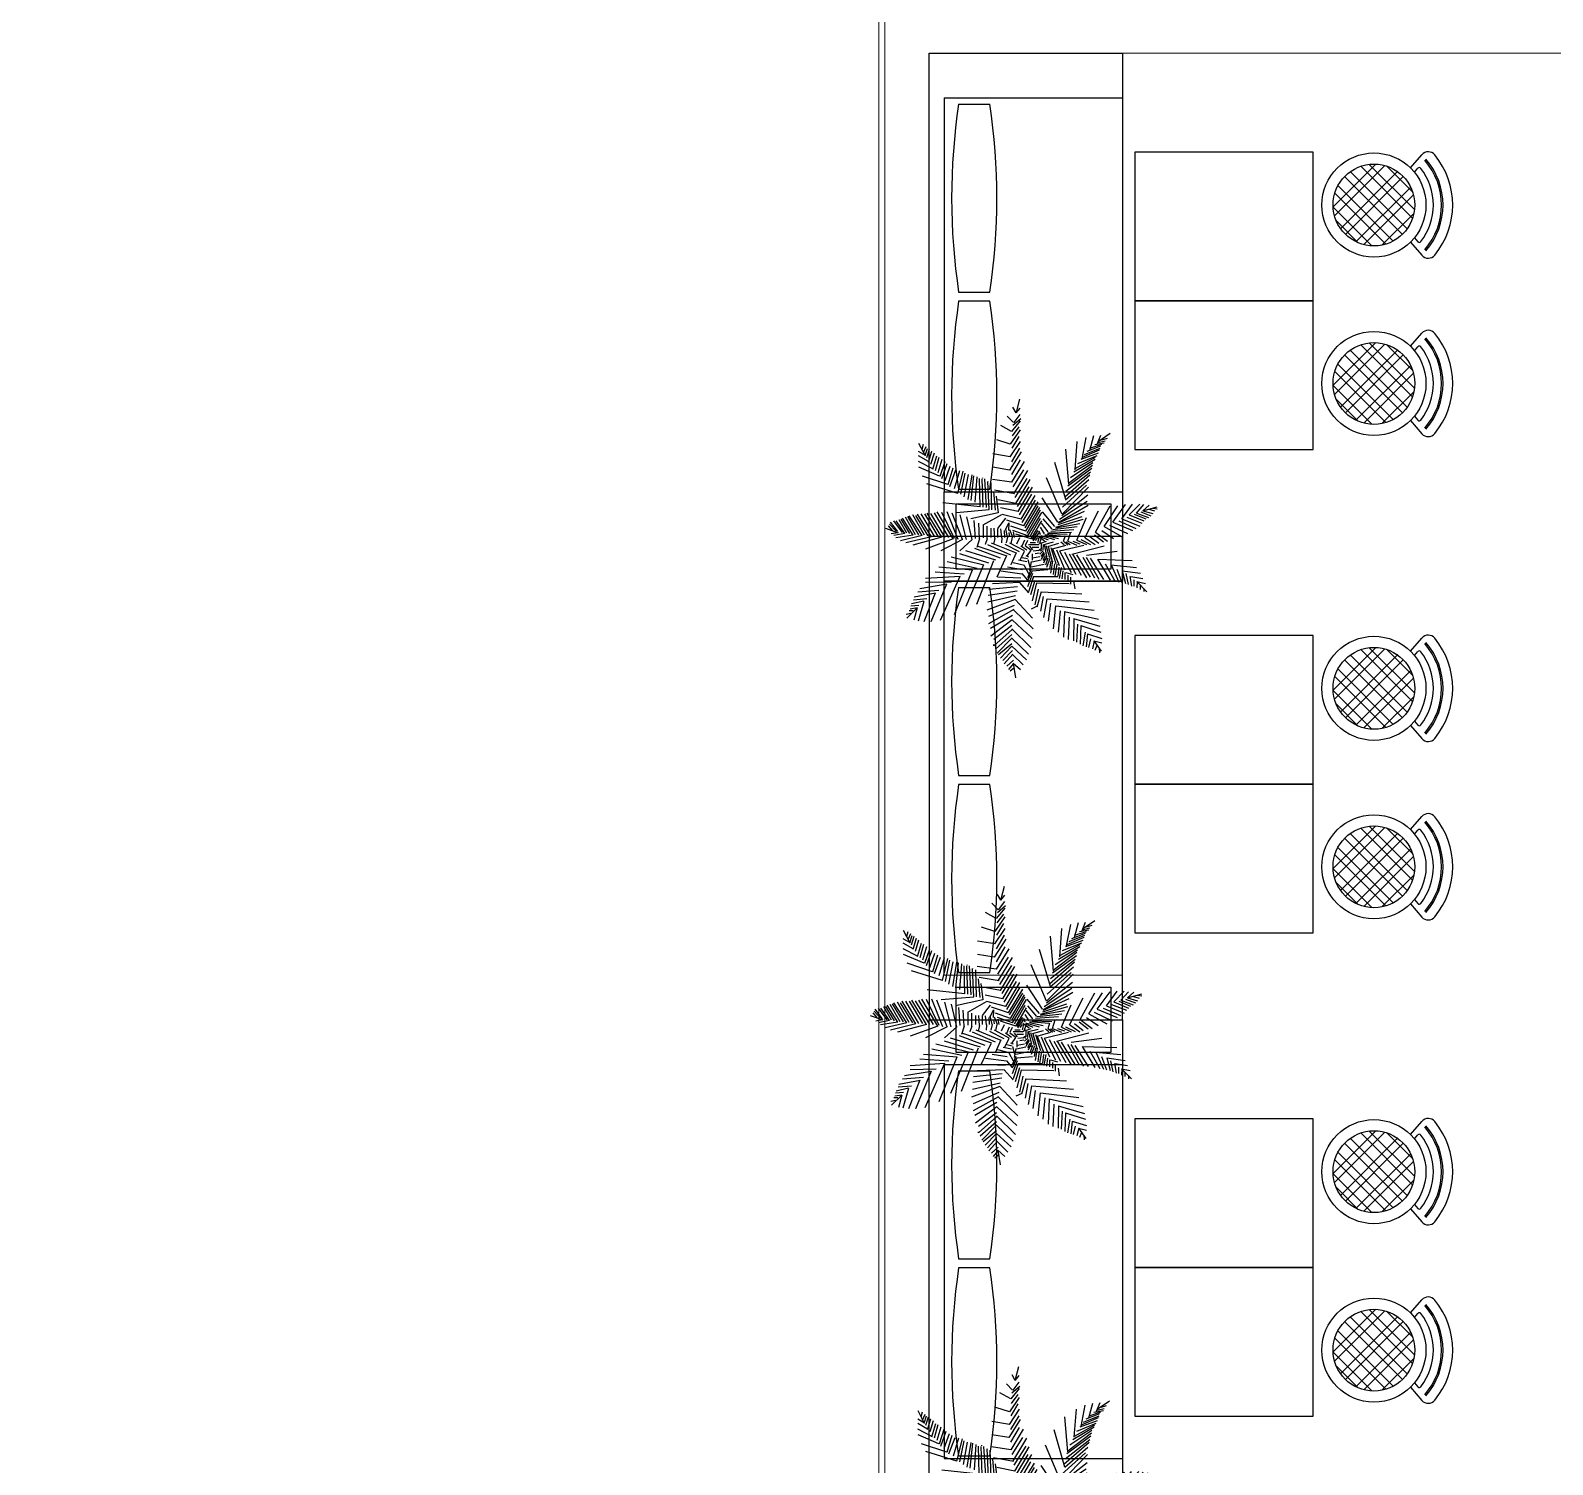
# Model space of a CAD drawing. Header units: millimetres. Extents: x 1650 to 6065, y 324 to 3836.
# Drawn here: x 2710 to 3222, y 1860 to 2342 of the extents above; entities that cross this region are included whole.
import ezdxf

# ---------------------------------------------------------------- set-up
doc = ezdxf.new("R2010")
doc.units = ezdxf.units.MM
doc.layers.add('A-370C-C', color=30, linetype='Continuous')
doc.layers.add('PY', color=104, linetype='Continuous')
for name, color, linetype, lineweight in [('A-WALL-FULL-3', 7, 'Continuous', 15), ('porselen kaplama', 181, 'Continuous', 5), ('sıvaa', 142, 'Continuous', 5)]:
    doc.layers.add(name, color=color, linetype=linetype, lineweight=lineweight)

# ---------------------------------------------------------------- blocks, each defined once
blk = doc.blocks.new('A$C0AE060C1')
at = {"layer": 'PY', "color": 251, "true_color": 0x636466}
for p, q in [((4.507, 9.368), (4.394, 8.935)), ((4.303, 8.583), (4.098, 8.799)), ((4.283, 8.491), (4.553, 8.72)), ((4.394, 8.908), (4.291, 9.097)), ((4.325, 8.583), (4.53, 8.854)), ((4.394, 8.908), (4.53, 9.07)), ((4.246, 8.285), (3.882, 8.488)), ((4.212, 7.851), (4.542, 8.339)), ((4.257, 8.285), (4.542, 8.637)), ((4.274, 8.137), (4.5, 8.435)), ((7.564, 8.214), (7.15, 7.93)), ((1.118, 7.892), (1.334, 7.472)), ((1.239, 7.69), (1.278, 7.852)), ((1.278, 7.578), (1.367, 7.777)), ((1.334, 7.472), (1.414, 7.716)), ((1.389, 7.405), (1.482, 7.69)), ((4.2, 7.851), (3.745, 8)), ((4.2, 7.432), (4.542, 7.946)), ((4.247, 7.262), (4.526, 7.721)), ((4.261, 7.721), (4.5, 8.118)), ((6.168, 6.511), (6.066, 7.689)), ((6.384, 6.998), (6.452, 7.946)), ((6.612, 7.364), (6.748, 8.082)), ((6.698, 7.51), (7.22, 7.721)), ((6.786, 7.616), (7.247, 7.796)), ((6.873, 7.648), (7.01, 8.149)), ((6.879, 7.721), (7.277, 7.854)), ((7.043, 7.845), (7.362, 7.901)), ((7.135, 7.879), (7.249, 8.163)), ((7.15, 7.911), (7.388, 7.968)), ((7.283, 8.007), (7.464, 8.063)), ((7.388, 7.968), (7.388, 7.968)), ((1.346, 7.472), (1.118, 7.608)), ((1.448, 7.269), (1.118, 7.459)), ((1.596, 7.025), (1.118, 7.269)), ((1.448, 7.256), (1.562, 7.621)), ((1.531, 7.187), (1.646, 7.566)), ((1.562, 7.621), (1.562, 7.621)), ((1.596, 7.012), (1.732, 7.459)), ((1.686, 6.976), (1.81, 7.423)), ((1.775, 6.902), (1.912, 7.349)), ((1.846, 6.782), (2.005, 7.269)), ((1.899, 6.703), (2.08, 7.206)), ((4.2, 7.432), (3.609, 7.527)), ((4.189, 6.985), (4.576, 7.594)), ((4.247, 6.834), (4.54, 7.33)), ((4.257, 6.579), (4.678, 7.269)), ((6.066, 5.996), (5.702, 7.242)), ((6.228, 6.741), (6.977, 7.237)), ((6.339, 6.921), (7.057, 7.349)), ((6.385, 7.039), (7.07, 7.418)), ((6.467, 7.206), (7.119, 7.473)), ((6.582, 7.349), (7.167, 7.56)), ((6.624, 7.418), (7.197, 7.664)), ((7.197, 7.664), (7.197, 7.664)), ((1.823, 6.782), (1.129, 7.08)), ((2.096, 6.497), (1.243, 6.782)), ((2.005, 6.635), (2.182, 7.119)), ((2.108, 6.497), (2.278, 7.066)), ((2.169, 6.436), (2.373, 6.989)), ((2.32, 6.368), (2.501, 6.976)), ((2.437, 6.199), (2.619, 6.944)), ((2.537, 6.17), (2.679, 6.883)), ((2.652, 6.083), (2.794, 6.834)), ((2.779, 5.996), (2.915, 6.822)), ((2.882, 5.959), (2.971, 6.796)), ((3.024, 5.903), (3.086, 6.759)), ((3.188, 5.753), (3.165, 6.701)), ((3.29, 5.741), (3.25, 6.691)), ((3.268, 6.728), (3.268, 6.714)), ((3.405, 5.723), (3.343, 6.691)), ((4.246, 6.579), (3.598, 6.673)), ((4.178, 6.985), (3.609, 7.08)), ((4.296, 6.418), (4.655, 6.989)), ((4.314, 6.186), (4.792, 6.971)), ((4.362, 6.064), (4.77, 6.703)), ((4.382, 5.861), (4.871, 6.673)), ((5.929, 5.509), (5.417, 6.728)), ((6.035, 6.091), (6.879, 6.83)), ((6.06, 5.99), (6.839, 6.666)), ((6.073, 6.275), (6.901, 6.921)), ((6.135, 6.455), (6.941, 7.045)), ((6.162, 6.546), (6.959, 7.152)), ((2.437, 6.199), (1.391, 6.524)), ((3.495, 5.658), (3.45, 6.606)), ((3.45, 6.606), (3.45, 6.592)), ((3.583, 5.654), (3.556, 6.561)), ((3.698, 5.636), (3.649, 6.263)), ((4.337, 6.186), (3.666, 6.308)), ((4.438, 5.76), (4.832, 6.418)), ((4.462, 5.59), (4.951, 6.416)), ((4.513, 5.475), (4.921, 6.17)), ((5.931, 5.456), (6.813, 6.151)), ((5.939, 5.503), (6.831, 6.413)), ((5.958, 5.741), (6.76, 6.474)), ((3.188, 5.753), (1.926, 5.888)), ((3.495, 5.644), (2.392, 5.55)), ((3.802, 5.55), (3.734, 6.105)), ((4.382, 5.861), (3.78, 5.983)), ((4.462, 5.59), (3.87, 5.712)), ((4.564, 5.333), (5.042, 6.132)), ((4.602, 5.226), (5.049, 5.977)), ((4.655, 5.116), (5.133, 5.915)), ((4.695, 5.046), (5.138, 5.779)), ((4.724, 4.927), (5.19, 5.726)), ((4.77, 4.866), (5.213, 5.654)), ((5.804, 5.238), (5.269, 6.051)), ((5.812, 5.219), (6.815, 5.806)), ((5.856, 5.332), (6.786, 5.94)), ((7.07, 4.896), (7.564, 5.787)), ((7.357, 5.086), (7.818, 5.787)), ((7.468, 5.731), (7.468, 5.731)), ((7.643, 5.238), (8.073, 5.825)), ((7.946, 5.351), (8.312, 5.844)), ((8.073, 5.825), (8.073, 5.825)), ((8.201, 5.484), (8.551, 5.844)), ((8.439, 5.541), (8.694, 5.825)), ((8.662, 5.617), (8.869, 5.806)), ((8.662, 5.617), (9.14, 5.749)), ((8.864, 5.667), (9.046, 5.611)), ((9.006, 5.704), (9.135, 5.686)), ((0.357, 4.935), (0.14, 5.17)), ((0.414, 4.915), (0.175, 5.238)), ((0.574, 4.885), (0.281, 5.276)), ((0.653, 4.858), (0.366, 5.276)), ((0.725, 4.866), (0.459, 5.313)), ((0.818, 4.848), (0.534, 5.332)), ((0.939, 4.802), (0.573, 5.37)), ((1.008, 4.81), (0.676, 5.4)), ((1.123, 4.81), (0.751, 5.419)), ((1.242, 4.783), (0.796, 5.446)), ((0.796, 5.446), (0.796, 5.446)), ((1.314, 4.792), (0.928, 5.475)), ((1.438, 4.779), (1.021, 5.456)), ((1.545, 4.745), (1.083, 5.503)), ((1.083, 5.503), (1.083, 5.484)), ((1.646, 4.761), (1.199, 5.512)), ((1.77, 4.761), (1.327, 5.512)), ((1.895, 4.726), (1.401, 5.541)), ((2.014, 4.724), (1.531, 5.524)), ((2.129, 4.724), (1.646, 5.543)), ((2.277, 4.669), (1.736, 5.579)), ((2.32, 4.686), (1.899, 5.561)), ((2.448, 4.649), (2.08, 5.58)), ((2.596, 4.65), (2.245, 5.541)), ((2.727, 4.649), (2.51, 5.475)), ((2.914, 4.65), (2.739, 5.408)), ((3.791, 5.55), (2.87, 5.346)), ((3.033, 4.686), (2.984, 5.295)), ((3.169, 4.669), (3.137, 5.2)), ((3.29, 5.143), (3.916, 5.495)), ((3.299, 4.705), (3.299, 5.133)), ((3.78, 5.021), (4.052, 5.374)), ((4.564, 5.333), (3.927, 5.495)), ((4.041, 4.981), (4.155, 5.211)), ((4.052, 5.374), (4.052, 5.374)), ((4.655, 5.116), (4.087, 5.306)), ((4.155, 5.211), (4.143, 4.954)), ((4.792, 4.778), (5.258, 5.563)), ((4.859, 4.742), (5.213, 5.369)), ((4.906, 4.669), (5.258, 5.279)), ((5.474, 4.913), (5.247, 5.197)), ((5.702, 5.089), (5.281, 5.577)), ((5.611, 4.994), (5.304, 5.346)), ((5.727, 5.046), (6.534, 5.189)), ((5.732, 5.067), (6.656, 5.332)), ((5.807, 5.152), (6.622, 5.419)), ((5.829, 5.208), (6.698, 5.599)), ((6.433, 4.631), (6.767, 5.389)), ((6.656, 5.332), (6.656, 5.332)), ((6.704, 4.707), (7.166, 5.617)), ((7.54, 5.133), (8.138, 4.848)), ((7.643, 5.238), (8.312, 4.953)), ((7.845, 5.276), (8.421, 5.021)), ((7.946, 5.351), (8.551, 5.105)), ((8.116, 5.4), (8.625, 5.201)), ((8.201, 5.484), (8.694, 5.276)), ((8.368, 5.506), (8.762, 5.344)), ((8.439, 5.541), (8.853, 5.389)), ((8.585, 5.58), (8.931, 5.45)), ((8.662, 5.617), (8.997, 5.522)), ((0, 5.029), (0.43, 4.877)), ((0.242, 4.953), (0.1, 5.115)), ((0.43, 4.877), (0.191, 4.84)), ((0.653, 4.858), (0.287, 4.783)), ((0.939, 4.802), (0.35, 4.707)), ((1.242, 4.783), (0.51, 4.612)), ((1.545, 4.745), (0.685, 4.536)), ((1.895, 4.726), (0.924, 4.46)), ((2.277, 4.669), (1.353, 4.328)), ((2.596, 4.65), (1.863, 4.271)), ((2.914, 4.65), (2.5, 4.271)), ((3.169, 4.669), (3.073, 4.385)), ((3.424, 4.669), (3.36, 4.479)), ((3.424, 4.669), (3.424, 5.105)), ((3.556, 4.724), (3.556, 5.028)), ((3.678, 4.688), (3.631, 4.498)), ((3.678, 4.688), (3.662, 5.029)), ((3.786, 4.724), (3.786, 5.009)), ((3.917, 4.707), (3.885, 5.01)), ((3.917, 4.707), (3.901, 4.536)), ((4.017, 4.724), (4.004, 4.953)), ((4.108, 4.726), (4.045, 5.01)), ((4.108, 4.726), (4.06, 4.536)), ((4.181, 4.742), (4.167, 4.885)), ((4.283, 4.726), (4.188, 4.972)), ((4.267, 4.726), (4.22, 4.517)), ((4.724, 4.927), (4.223, 5.103)), ((4.792, 4.778), (4.291, 4.954)), ((4.345, 4.724), (4.309, 4.904)), ((4.906, 4.669), (4.382, 4.832)), ((4.506, 4.707), (4.411, 4.498)), ((4.681, 4.631), (4.586, 4.422)), ((4.713, 4.462), (4.793, 4.634)), ((4.947, 4.655), (5.138, 4.959)), ((4.968, 4.612), (5.191, 4.913)), ((5.049, 4.618), (5.125, 4.724)), ((5.127, 4.548), (5.175, 4.719)), ((5.143, 4.764), (5.35, 4.612)), ((5.213, 4.805), (5.167, 4.927)), ((5.191, 4.913), (5.191, 4.913)), ((5.191, 4.548), (5.255, 4.698)), ((5.349, 4.845), (5.213, 5.062)), ((5.223, 4.783), (5.685, 4.65)), ((5.231, 4.742), (5.475, 4.637)), ((5.359, 4.792), (5.82, 4.686)), ((5.366, 4.821), (6.019, 4.764)), ((5.448, 4.848), (6.113, 4.829)), ((5.462, 4.877), (6.258, 4.896)), ((5.563, 4.935), (6.339, 4.99)), ((5.621, 4.991), (6.449, 5.086)), ((5.987, 4.591), (6.051, 4.784)), ((6.131, 4.593), (6.226, 4.877)), ((6.433, 4.631), (6.767, 4.479)), ((6.569, 4.649), (6.901, 4.488)), ((6.72, 4.707), (7.054, 4.479)), ((6.879, 4.755), (7.172, 4.525)), ((7.03, 4.81), (7.336, 4.575)), ((7.07, 4.896), (7.468, 4.593)), ((7.274, 4.953), (7.668, 4.686)), ((7.357, 5.086), (7.962, 4.745)), ((3.481, 3.861), (2.501, 4.165)), ((3.71, 3.962), (2.707, 4.265)), ((3.866, 4.022), (3.011, 4.345)), ((4.092, 4.095), (3.121, 4.417)), ((3.36, 4.479), (3.36, 4.479)), ((4.221, 4.128), (3.445, 4.469)), ((4.411, 4.19), (3.567, 4.531)), ((3.631, 4.498), (3.631, 4.498)), ((4.513, 4.239), (4.03, 4.488)), ((4.681, 4.265), (4.188, 4.531)), ((4.395, 4.204), (4.22, 3.796)), ((4.666, 4.247), (4.522, 3.946)), ((4.757, 4.289), (4.553, 4.432)), ((4.904, 4.284), (4.697, 4.436)), ((4.819, 4.059), (4.739, 4.097)), ((4.888, 4.29), (4.745, 4.075)), ((4.809, 4.483), (5.127, 4.483)), ((4.961, 4.308), (4.859, 4.432)), ((4.873, 4.548), (5.048, 4.548)), ((4.936, 4.397), (5.159, 4.397)), ((4.936, 4.171), (4.936, 3.962)), ((4.968, 4.268), (5.175, 4.29)), ((5.032, 4.182), (5.175, 4.204)), ((5.223, 4.548), (5.127, 4.462)), ((5.239, 4.333), (5.143, 4.268)), ((5.302, 4.268), (5.191, 4.161)), ((5.244, 4.277), (5.209, 4.258)), ((5.223, 4.526), (5.414, 4.591)), ((5.324, 4.221), (5.231, 4.078)), ((5.239, 4.526), (5.239, 4.311)), ((5.35, 4.182), (5.239, 3.989)), ((5.311, 4.488), (5.297, 4.289)), ((5.373, 4.097), (5.311, 3.954)), ((5.43, 4.096), (5.318, 3.86)), ((5.334, 4.483), (5.653, 4.569)), ((5.334, 4.483), (5.414, 4.096)), ((5.399, 4.45), (5.515, 4.041)), ((5.462, 4.419), (5.828, 4.526)), ((5.478, 4.419), (5.605, 3.925)), ((5.563, 4.382), (5.732, 3.848)), ((5.621, 4.333), (6.083, 4.462)), ((5.621, 4.333), (5.844, 3.774)), ((5.754, 4.308), (6.037, 3.631)), ((5.86, 4.268), (6.672, 4.462)), ((5.86, 4.268), (6.242, 3.538)), ((5.896, 4.575), (6.011, 4.488)), ((5.987, 4.591), (6.131, 4.462)), ((6.024, 4.221), (6.405, 3.489)), ((6.073, 4.575), (6.215, 4.488)), ((6.131, 4.593), (6.433, 4.46)), ((6.175, 4.165), (6.582, 3.451)), ((6.274, 4.161), (7.357, 4.44)), ((6.29, 4.161), (6.767, 3.366)), ((6.303, 4.593), (6.534, 4.506)), ((6.432, 4.134), (6.888, 3.383)), ((6.765, 4.128), (7.794, 4.263)), ((2.93, 3.621), (1.799, 3.716)), ((3.086, 3.681), (2.08, 3.898)), ((3.312, 3.791), (2.213, 4.057)), ((2.914, 3.624), (2.309, 2.12)), ((3.296, 3.796), (2.707, 2.399)), ((3.072, 2.477), (3.652, 3.942)), ((4.06, 4.075), (3.742, 3.387)), ((4.615, 3.631), (4.105, 3.718)), ((4.22, 3.796), (4.22, 3.796)), ((4.22, 3.796), (4.22, 3.796)), ((4.681, 3.773), (4.299, 3.867)), ((4.752, 3.898), (4.473, 3.954)), ((4.777, 4), (4.602, 4.038)), ((4.666, 3.773), (4.809, 3.507)), ((4.936, 3.602), (4.777, 3.259)), ((4.907, 3.65), (4.779, 3.364)), ((4.793, 3.981), (4.857, 3.735)), ((4.907, 3.917), (4.841, 3.613)), ((4.904, 3.731), (5.334, 3.817)), ((4.92, 3.903), (5.239, 3.968)), ((4.936, 3.602), (5.462, 3.645)), ((4.952, 4.032), (5.191, 4.075)), ((5.311, 3.954), (5.461, 4.022)), ((5.461, 4.022), (5.386, 3.793)), ((5.525, 4.01), (5.414, 3.71)), ((5.563, 3.935), (5.515, 3.65)), ((5.621, 3.925), (5.557, 3.516)), ((5.692, 3.83), (5.639, 3.47)), ((5.764, 3.817), (5.701, 3.409)), ((5.834, 3.718), (5.794, 3.42)), ((5.908, 3.71), (5.844, 3.344)), ((5.971, 3.594), (5.935, 3.327)), ((6.636, 4.059), (7.03, 3.364)), ((6.752, 4.053), (7.181, 3.323)), ((6.888, 4.022), (7.336, 3.309)), ((7.134, 3.989), (7.564, 3.28)), ((7.15, 3.989), (8.296, 3.946)), ((7.389, 3.83), (7.73, 3.24)), ((7.58, 3.796), (8.439, 3.71)), ((7.595, 3.796), (7.85, 3.216)), ((7.783, 3.65), (7.947, 3.203)), ((7.962, 3.602), (8.583, 3.516)), ((7.962, 3.602), (8.073, 3.173)), ((2.07, 3.147), (1.162, 2.995)), ((2.516, 3.412), (1.353, 3.336)), ((2.222, 3.222), (1.354, 3.203)), ((2.054, 3.151), (1.529, 1.883)), ((2.652, 3.489), (1.673, 3.557)), ((2.5, 3.409), (1.847, 1.926)), ((4.522, 3.204), (3.599, 3.166)), ((4.549, 3.346), (3.773, 3.383)), ((4.586, 3.488), (3.885, 3.583)), ((4.506, 3.204), (4.809, 2.863)), ((4.586, 3.507), (4.777, 3.28)), ((4.943, 3.507), (4.779, 3.06)), ((4.984, 3.409), (4.809, 2.893)), ((5.023, 3.271), (4.881, 2.793)), ((5.08, 3.194), (4.936, 2.592)), ((4.984, 3.409), (5.796, 3.409)), ((5.08, 3.194), (6.178, 3.173)), ((6.035, 3.538), (6.035, 3.301)), ((6.067, 3.538), (6.306, 3.473)), ((6.139, 3.451), (6.139, 3.259)), ((6.226, 3.387), (6.226, 3.151)), ((6.33, 3.259), (6.365, 2.992)), ((8.089, 3.507), (8.164, 3.135)), ((8.216, 3.409), (8.28, 3.087)), ((8.248, 3.409), (8.662, 3.344)), ((8.355, 3.29), (8.355, 3.079)), ((8.455, 3.237), (8.742, 3.173)), ((8.471, 3.237), (8.455, 3.022)), ((8.455, 3.237), (8.79, 2.893)), ((8.572, 3.098), (8.572, 2.973)), ((1.29, 2.578), (0.876, 2.483)), ((1.394, 2.651), (0.946, 2.613)), ((1.688, 2.844), (0.971, 2.711)), ((1.801, 2.936), (1.088, 2.88)), ((1.29, 2.571), (1.099, 1.905)), ((1.672, 2.85), (1.29, 1.883)), ((4.363, 2.635), (3.408, 2.275)), ((4.371, 2.756), (3.441, 2.539)), ((4.427, 2.919), (3.455, 2.768)), ((4.447, 3.06), (3.481, 2.967)), ((4.363, 2.635), (4.952, 2.009)), ((5.138, 2.986), (5.023, 2.452)), ((5.239, 2.893), (5.095, 2.378)), ((5.302, 2.738), (5.213, 2.241)), ((5.255, 2.893), (6.608, 2.829)), ((5.43, 2.657), (5.318, 2.034)), ((5.446, 2.657), (6.847, 2.55)), ((8.687, 3.004), (8.687, 2.899)), ((0.857, 2.167), (0.702, 2.129)), ((1.067, 2.351), (0.717, 2.009)), ((0.933, 2.253), (0.804, 2.253)), ((1.067, 2.351), (0.828, 2.313)), ((1.123, 2.433), (0.857, 2.415)), ((1.067, 2.351), (0.955, 1.934)), ((4.331, 2.433), (3.467, 2.061)), ((4.315, 2.294), (3.471, 1.82)), ((4.269, 2.098), (3.529, 1.664)), ((4.315, 2.275), (4.968, 1.649)), ((5.085, 2.396), (4.907, 2.309)), ((5.554, 2.508), (5.479, 1.9)), ((5.717, 2.421), (5.637, 1.647)), ((5.732, 2.421), (7.022, 2.27)), ((5.873, 2.253), (5.811, 1.54)), ((6.019, 2.227), (5.987, 1.368)), ((6.019, 2.227), (7.166, 1.969)), ((6.847, 2.55), (6.847, 2.55)), ((1.529, 1.883), (1.529, 1.883)), ((4.267, 1.953), (3.551, 1.403)), ((4.256, 1.757), (3.645, 1.291)), ((4.267, 1.63), (3.646, 1.081)), ((4.252, 1.649), (4.888, 1.024)), ((4.267, 1.953), (4.936, 1.327)), ((6.179, 2.042), (6.144, 1.291)), ((6.322, 1.991), (7.213, 1.733)), ((6.338, 1.991), (6.322, 1.239)), ((6.463, 1.807), (6.423, 1.205)), ((6.576, 1.755), (6.545, 1.131)), ((6.576, 1.755), (7.245, 1.54)), ((6.715, 1.54), (6.64, 1.08)), ((3.646, 1.081), (3.646, 1.118)), ((4.256, 1.453), (3.707, 0.969)), ((4.236, 1.327), (3.758, 0.834)), ((4.256, 1.149), (3.809, 0.776)), ((4.252, 1.062), (3.869, 0.664)), ((4.236, 1.346), (4.809, 0.796)), ((4.252, 1.062), (4.745, 0.607)), ((4.952, 1.196), (4.952, 1.196)), ((6.799, 1.475), (6.752, 1.046)), ((6.799, 1.475), (7.277, 1.325)), ((6.897, 1.31), (6.831, 1.025)), ((7.022, 1.239), (6.959, 0.981)), ((7.006, 1.239), (7.277, 1.174)), ((7.006, 1.239), (7.261, 0.895)), ((7.11, 1.093), (7.048, 0.919)), ((4.269, 0.919), (3.95, 0.578)), ((4.283, 0.796), (3.997, 0.474)), ((4.309, 0.596), (4.079, 0.398)), ((4.267, 0.796), (4.634, 0.436)), ((7.189, 1.006), (7.203, 0.845)), ((3.997, 0.474), (3.997, 0.474)), ((4.299, 0.474), (4.14, 0.284)), ((4.318, 0.33), (4.194, 0.224)), ((4.299, 0.493), (4.538, 0.284)), ((4.299, 0.493), (4.379, 0))]:
    blk.add_line(p, q, dxfattribs=at)

msp = doc.modelspace()

# ---------------------------------------------------------------- linework, layer by layer
at = {"layer": 'A-370C-C', "ltscale": 50}
for p, q in [((3022.155, 2317.67, 0), (3032.659, 2317.67, 0)), ((3174.071, 2296.299, 0), (3177.957, 2300.716, 0)), ((3148.087, 2283.18, 0), (3162.441, 2297.535, 0)), ((3148.571, 2280.129, 0), (3165.492, 2297.05, 0)), ((3169.917, 2295.149, 0), (3150.473, 2275.705, 0)), ((3151.961, 2293.381, 0), (3161.823, 2283.519, 0)), ((3171.685, 2293.381, 0), (3152.241, 2273.937, 0)), ((3153.865, 2295.012, 0), (3173.037, 2275.841, 0)), ((3157.372, 2296.809, 0), (3174.833, 2279.348, 0)), ((3160.257, 2297.459, 0), (3175.484, 2282.233, 0)), ((3166.18, 2296.84, 0), (3174.865, 2288.155, 0)), ((3175.425, 2294.81, 0), (3176.601, 2296.148, 0)), ((3149.718, 2290.321, 0), (3168.345, 2271.694, 0)), ((3155.792, 2271.441, 0), (3174.18, 2289.83, 0)), ((3148.09, 2283.11, 0), (3161.134, 2270.066, 0)), ((3148.676, 2287.827, 0), (3165.851, 2270.652, 0)), ((3158.374, 2270.488, 0), (3175.134, 2287.248, 0)), ((3161.823, 2283.519, 0), (3171.405, 2273.937, 0)), ((3156.575, 2271.089, 0), (3149.114, 2278.55, 0)), ((3164.533, 2270.318, 0), (3175.304, 2281.089, 0)), ((3175.425, 2272.787, 0), (3176.601, 2271.45, 0)), ((3174.071, 2271.298, 0), (3177.957, 2266.881, 0)), ((3022.176, 2254.451, 0), (3032.638, 2254.451, 0)), ((3022.176, 2251.634, 0), (3032.638, 2251.634, 0)), ((3148.087, 2223.18, 0), (3162.441, 2237.535, 0)), ((3148.571, 2220.129, 0), (3165.492, 2237.05, 0)), ((3160.257, 2237.459, 0), (3175.484, 2222.233, 0)), ((3166.18, 2236.84, 0), (3174.865, 2228.155, 0)), ((3174.071, 2236.299, 0), (3177.957, 2240.716, 0)), ((3169.917, 2235.149, 0), (3150.473, 2215.705, 0)), ((3151.961, 2233.381, 0), (3161.823, 2223.519, 0)), ((3171.685, 2233.381, 0), (3152.241, 2213.937, 0)), ((3153.865, 2235.012, 0), (3173.037, 2215.841, 0)), ((3157.372, 2236.809, 0), (3174.833, 2219.348, 0)), ((3175.425, 2234.81, 0), (3176.601, 2236.148, 0)), ((3148.676, 2227.827, 0), (3165.851, 2210.652, 0)), ((3149.718, 2230.321, 0), (3168.345, 2211.694, 0)), ((3155.792, 2211.441, 0), (3174.18, 2229.83, 0)), ((3158.374, 2210.488, 0), (3175.134, 2227.248, 0)), ((3148.09, 2223.11, 0), (3161.134, 2210.066, 0)), ((3161.823, 2223.519, 0), (3171.405, 2213.937, 0)), ((3156.575, 2211.089, 0), (3149.114, 2218.55, 0)), ((3164.533, 2210.318, 0), (3175.304, 2221.089, 0)), ((3174.071, 2211.298, 0), (3177.957, 2206.881, 0)), ((3175.425, 2212.787, 0), (3176.601, 2211.45, 0)), ((3022.155, 2188.272, 0), (3032.659, 2188.272, 0)), ((3022.155, 2155.17, 0), (3032.659, 2155.17, 0)), ((3148.087, 2120.68, 0), (3162.441, 2135.035, 0)), ((3148.571, 2117.629, 0), (3165.492, 2134.55, 0)), ((3160.257, 2134.959, 0), (3175.484, 2119.733, 0)), ((3174.071, 2133.799, 0), (3177.957, 2138.216, 0)), ((3169.917, 2132.649, 0), (3150.473, 2113.205, 0)), ((3151.961, 2130.881, 0), (3161.823, 2121.019, 0)), ((3171.685, 2130.881, 0), (3152.241, 2111.437, 0)), ((3153.865, 2132.512, 0), (3173.037, 2113.341, 0)), ((3157.372, 2134.309, 0), (3174.833, 2116.848, 0)), ((3166.18, 2134.34, 0), (3174.865, 2125.655, 0)), ((3175.425, 2132.31, 0), (3176.601, 2133.648, 0)), ((3148.676, 2125.327, 0), (3165.851, 2108.152, 0)), ((3149.718, 2127.821, 0), (3168.345, 2109.194, 0)), ((3155.792, 2108.941, 0), (3174.18, 2127.33, 0)), ((3158.374, 2107.988, 0), (3175.134, 2124.748, 0)), ((3148.09, 2120.61, 0), (3161.134, 2107.566, 0)), ((3161.823, 2121.019, 0), (3171.405, 2111.437, 0)), ((3156.575, 2108.589, 0), (3149.114, 2116.05, 0)), ((3164.533, 2107.818, 0), (3175.304, 2118.589, 0)), ((3175.425, 2110.287, 0), (3176.601, 2108.95, 0)), ((3174.071, 2108.798, 0), (3177.957, 2104.381, 0)), ((3022.176, 2091.951, 0), (3032.638, 2091.951, 0)), ((3022.176, 2089.134, 0), (3032.638, 2089.134, 0)), ((3174.071, 2073.799, 0), (3177.957, 2078.216, 0)), ((3148.087, 2060.68, 0), (3162.441, 2075.035, 0)), ((3148.571, 2057.629, 0), (3165.492, 2074.55, 0)), ((3157.372, 2074.309, 0), (3174.833, 2056.848, 0)), ((3160.257, 2074.959, 0), (3175.484, 2059.733, 0)), ((3166.18, 2074.34, 0), (3174.865, 2065.655, 0)), ((3175.425, 2072.31, 0), (3176.601, 2073.648, 0)), ((3169.917, 2072.649, 0), (3150.473, 2053.205, 0)), ((3151.961, 2070.881, 0), (3161.823, 2061.019, 0)), ((3171.685, 2070.881, 0), (3152.241, 2051.437, 0)), ((3153.865, 2072.512, 0), (3173.037, 2053.341, 0)), ((3148.676, 2065.327, 0), (3165.851, 2048.152, 0)), ((3149.718, 2067.821, 0), (3168.345, 2049.194, 0)), ((3155.792, 2048.941, 0), (3174.18, 2067.33, 0)), ((3158.374, 2047.988, 0), (3175.134, 2064.748, 0)), ((3148.09, 2060.61, 0), (3161.134, 2047.566, 0)), ((3161.823, 2061.019, 0), (3171.405, 2051.437, 0)), ((3164.533, 2047.818, 0), (3175.304, 2058.589, 0)), ((3156.575, 2048.589, 0), (3149.114, 2056.05, 0)), ((3174.071, 2048.798, 0), (3177.957, 2044.381, 0)), ((3175.425, 2050.287, 0), (3176.601, 2048.95, 0)), ((3022.155, 2025.772, 0), (3032.659, 2025.772, 0)), ((3022.155, 1992.67, 0), (3032.659, 1992.67, 0)), ((3148.087, 1958.18, 0), (3162.441, 1972.535, 0)), ((3148.571, 1955.129, 0), (3165.492, 1972.05, 0)), ((3157.372, 1971.809, 0), (3174.833, 1954.348, 0)), ((3160.257, 1972.459, 0), (3175.484, 1957.233, 0)), ((3166.18, 1971.84, 0), (3174.865, 1963.155, 0)), ((3174.071, 1971.299, 0), (3177.957, 1975.716, 0)), ((3175.425, 1969.81, 0), (3176.601, 1971.148, 0)), ((3169.917, 1970.149, 0), (3150.473, 1950.705, 0)), ((3151.961, 1968.381, 0), (3161.823, 1958.519, 0)), ((3171.685, 1968.381, 0), (3152.241, 1948.937, 0)), ((3153.865, 1970.012, 0), (3173.037, 1950.841, 0)), ((3148.676, 1962.827, 0), (3165.851, 1945.652, 0)), ((3149.718, 1965.321, 0), (3168.345, 1946.694, 0)), ((3155.792, 1946.441, 0), (3174.18, 1964.83, 0)), ((3158.374, 1945.488, 0), (3175.134, 1962.248, 0)), ((3148.09, 1958.11, 0), (3161.134, 1945.066, 0)), ((3161.823, 1958.519, 0), (3171.405, 1948.937, 0)), ((3164.533, 1945.318, 0), (3175.304, 1956.089, 0)), ((3156.575, 1946.089, 0), (3149.114, 1953.55, 0)), ((3174.071, 1946.298, 0), (3177.957, 1941.881, 0)), ((3175.425, 1947.787, 0), (3176.601, 1946.45, 0)), ((3022.176, 1929.451, 0), (3032.638, 1929.451, 0)), ((3022.176, 1926.634, 0), (3032.638, 1926.634, 0)), ((3174.071, 1911.299, 0), (3177.957, 1915.716, 0)), ((3148.087, 1898.18, 0), (3162.441, 1912.535, 0)), ((3148.571, 1895.129, 0), (3165.492, 1912.05, 0)), ((3169.917, 1910.149, 0), (3150.473, 1890.705, 0)), ((3153.865, 1910.012, 0), (3173.037, 1890.841, 0)), ((3157.372, 1911.809, 0), (3174.833, 1894.348, 0)), ((3160.257, 1912.459, 0), (3175.484, 1897.233, 0)), ((3166.18, 1911.84, 0), (3174.865, 1903.155, 0)), ((3175.425, 1909.81, 0), (3176.601, 1911.148, 0)), ((3149.718, 1905.321, 0), (3168.345, 1886.694, 0)), ((3151.961, 1908.381, 0), (3161.823, 1898.519, 0)), ((3171.685, 1908.381, 0), (3152.241, 1888.937, 0)), ((3155.792, 1886.441, 0), (3174.18, 1904.83, 0)), ((3148.676, 1902.827, 0), (3165.851, 1885.652, 0)), ((3158.374, 1885.488, 0), (3175.134, 1902.248, 0)), ((3148.09, 1898.11, 0), (3161.134, 1885.066, 0)), ((3161.823, 1898.519, 0), (3171.405, 1888.937, 0)), ((3164.533, 1885.318, 0), (3175.304, 1896.089, 0)), ((3156.575, 1886.089, 0), (3149.114, 1893.55, 0)), ((3174.071, 1886.298, 0), (3177.957, 1881.881, 0)), ((3175.425, 1887.787, 0), (3176.601, 1886.45, 0)), ((3022.155, 1863.272, 0), (3032.659, 1863.272, 0))]:
    msp.add_line(p, q, dxfattribs=at)
at = {"layer": 'A-370C-C', "ltscale": 50, "elevation": 0}
for points in [[(3077.312, 2334.83), (3077.312, 2172.33), (3012.312, 2172.33), (3012.312, 2334.83)], [(3081.429, 2301.605), (3081.429, 2251.605), (3141.429, 2251.605), (3141.429, 2301.605)], [(3081.429, 2251.605), (3081.429, 2201.605), (3141.429, 2201.605), (3141.429, 2251.605)], [(3017.312, 2187.33), (3077.312, 2187.33), (3077.312, 2157.33), (3017.312, 2157.33)], [(3021.312, 2183.33), (3073.312, 2183.33), (3073.312, 2161.33), (3021.312, 2161.33)], [(3077.312, 2009.83), (3077.312, 2172.33), (3012.312, 2172.33), (3012.312, 2009.83)], [(3081.429, 2139.105), (3081.429, 2089.105), (3141.429, 2089.105), (3141.429, 2139.105)], [(3081.429, 2089.105), (3081.429, 2039.105), (3141.429, 2039.105), (3141.429, 2089.105)], [(3021.312, 2020.83), (3073.312, 2020.83), (3073.312, 1998.83), (3021.312, 1998.83)], [(3077.312, 2009.83), (3077.312, 1847.33), (3012.312, 1847.33), (3012.312, 2009.83)], [(3081.429, 1976.605), (3081.429, 1926.605), (3141.429, 1926.605), (3141.429, 1976.605)], [(3081.429, 1926.605), (3081.429, 1876.605), (3141.429, 1876.605), (3141.429, 1926.605)]]:
    msp.add_lwpolyline(points, close=True, dxfattribs=at)
for points in [[(3017.312, 2319.83), (3017.312, 2187.33), (3077.312, 2187.33)], [(3017.312, 2319.83), (3077.312, 2319.83)], [(3017.312, 2024.83), (3017.312, 2157.33), (3077.312, 2157.33)], [(3017.312, 1994.83), (3017.312, 1862.33), (3077.312, 1862.33)], [(3017.312, 1994.83), (3077.312, 1994.83)]]:
    msp.add_lwpolyline(points, dxfattribs=at)
at = {"layer": 'A-370C-C', "ltscale": 50}
for centre, radius in [((3161.823, 2283.799, 0), 17.5), ((3161.823, 2283.799, 0), 13.75), ((3161.823, 2223.799, 0), 17.5), ((3161.823, 2223.799, 0), 13.75), ((3161.823, 2121.299, 0), 17.5), ((3161.823, 2121.299, 0), 13.75), ((3161.823, 2061.299, 0), 17.5), ((3161.823, 2061.299, 0), 13.75), ((3161.823, 1958.799, 0), 17.5), ((3161.823, 1958.799, 0), 13.75), ((3161.823, 1898.799, 0), 17.5), ((3161.823, 1898.799, 0), 13.75)]:
    msp.add_circle(centre, radius, dxfattribs=at)
for centre, radius, start, end in [((3233.732, 2286.13, 0), 213.915, 171.52136, 188.51658), ((2821.082, 2286.13, 0), 213.915, 351.48342, 8.47864), ((3180.088, 2298.841, 0), 2.838, 39.4743, 138.65881), ((3161.823, 2283.799, 0), 22.75, 318.60202, 41.39798), ((3161.823, 2283.799, 0), 23.25, 318.60202, 41.39798), ((3161.823, 2283.799, 0), 26.501, 320.5257, 39.4743), ((3177.078, 2295.728, 0), 0.635, 38.02644, 138.65881), ((3161.823, 2283.799, 0), 20, 321.97356, 38.02644), ((3177.078, 2271.869, 0), 0.635, 221.34119, 321.97356), ((3180.088, 2268.756, 0), 2.838, 221.34119, 320.5257), ((3233.732, 2219.812, 0), 213.915, 171.48342, 188.47864), ((2821.082, 2219.812, 0), 213.915, 351.52136, 8.51658), ((3180.088, 2238.841, 0), 2.838, 39.4743, 138.65881), ((3161.823, 2223.799, 0), 22.75, 318.60202, 41.39798), ((3161.823, 2223.799, 0), 23.25, 318.60202, 41.39798), ((3161.823, 2223.799, 0), 26.501, 320.5257, 39.4743), ((3177.078, 2235.728, 0), 0.635, 38.02644, 138.65881), ((3161.823, 2223.799, 0), 20, 321.97356, 38.02644), ((3177.078, 2211.869, 0), 0.635, 221.34119, 321.97356), ((3180.088, 2208.756, 0), 2.838, 221.34119, 320.5257), ((3233.732, 2123.63, 0), 213.915, 171.52136, 188.51658), ((2821.082, 2123.63, 0), 213.915, 351.48342, 8.47864), ((3180.088, 2136.341, 0), 2.838, 39.4743, 138.65881), ((3161.823, 2121.299, 0), 22.75, 318.60202, 41.39798), ((3161.823, 2121.299, 0), 23.25, 318.60202, 41.39798), ((3161.823, 2121.299, 0), 26.501, 320.5257, 39.4743), ((3177.078, 2133.228, 0), 0.635, 38.02644, 138.65881), ((3161.823, 2121.299, 0), 20, 321.97356, 38.02644), ((3177.078, 2109.369, 0), 0.635, 221.34119, 321.97356), ((3180.088, 2106.256, 0), 2.838, 221.34119, 320.5257), ((3233.732, 2057.312, 0), 213.915, 171.48342, 188.47864), ((2821.082, 2057.312, 0), 213.915, 351.52136, 8.51658), ((3180.088, 2076.341, 0), 2.838, 39.4743, 138.65881), ((3177.078, 2073.228, 0), 0.635, 38.02644, 138.65881), ((3161.823, 2061.299, 0), 20, 321.97356, 38.02644), ((3161.823, 2061.299, 0), 22.75, 318.60202, 41.39798), ((3161.823, 2061.299, 0), 23.25, 318.60202, 41.39798), ((3161.823, 2061.299, 0), 26.501, 320.5257, 39.4743), ((3177.078, 2049.369, 0), 0.635, 221.34119, 321.97356), ((3180.088, 2046.256, 0), 2.838, 221.34119, 320.5257), ((3233.732, 1961.13, 0), 213.915, 171.52136, 188.51658), ((2821.082, 1961.13, 0), 213.915, 351.48342, 8.47864), ((3180.088, 1973.841, 0), 2.838, 39.4743, 138.65881), ((3177.078, 1970.728, 0), 0.635, 38.02644, 138.65881), ((3161.823, 1958.799, 0), 20, 321.97356, 38.02644), ((3161.823, 1958.799, 0), 22.75, 318.60202, 41.39798), ((3161.823, 1958.799, 0), 23.25, 318.60202, 41.39798), ((3161.823, 1958.799, 0), 26.501, 320.5257, 39.4743), ((3177.078, 1946.869, 0), 0.635, 221.34119, 321.97356), ((3180.088, 1943.756, 0), 2.838, 221.34119, 320.5257), ((3233.732, 1894.812, 0), 213.915, 171.48342, 188.47864), ((2821.082, 1894.812, 0), 213.915, 351.52136, 8.51658), ((3180.088, 1913.841, 0), 2.838, 39.4743, 138.65881), ((3161.823, 1898.799, 0), 26.501, 320.5257, 39.4743), ((3177.078, 1910.728, 0), 0.635, 38.02644, 138.65881), ((3161.823, 1898.799, 0), 20, 321.97356, 38.02644), ((3161.823, 1898.799, 0), 22.75, 318.60202, 41.39798), ((3161.823, 1898.799, 0), 23.25, 318.60202, 41.39798), ((3177.078, 1886.869, 0), 0.635, 221.34119, 321.97356), ((3180.088, 1883.756, 0), 2.838, 221.34119, 320.5257)]:
    msp.add_arc(centre, radius, start, end, dxfattribs=at)
at = {"layer": 'A-WALL-FULL-3'}
for p, q in [((2997.312, 2349.83, 0), (2997.312, 1684.83, 0)), ((3012.312, 2334.83, 0), (3012.312, 1684.83, 0)), ((3517.312, 2334.83, 0), (3012.312, 2334.83, 0))]:
    msp.add_line(p, q, dxfattribs=at)
at = {"layer": 'porselen kaplama', "elevation": 0}
msp.add_lwpolyline([(3017.312, 2024.83), (3077.312, 2024.83)], dxfattribs=at)
at = {"layer": 'sıvaa', "ltscale": 5, "elevation": 0}
msp.add_lwpolyline([(2484.846, 2840.33), (2995.294, 2840.33), (2995.294, 1684.83)], dxfattribs=at)

# ---------------------------------------------------------------- block references
at = {"xscale": 10, "yscale": 10, "zscale": 10}
for p in [(2997.538, 2124.827, 0), (2992.375, 1961.048, 0), (2997.228, 1799.527, 0)]:
    msp.add_blockref('A$C0AE060C1', p, dxfattribs=at)

doc.saveas('drawing.dxf')
